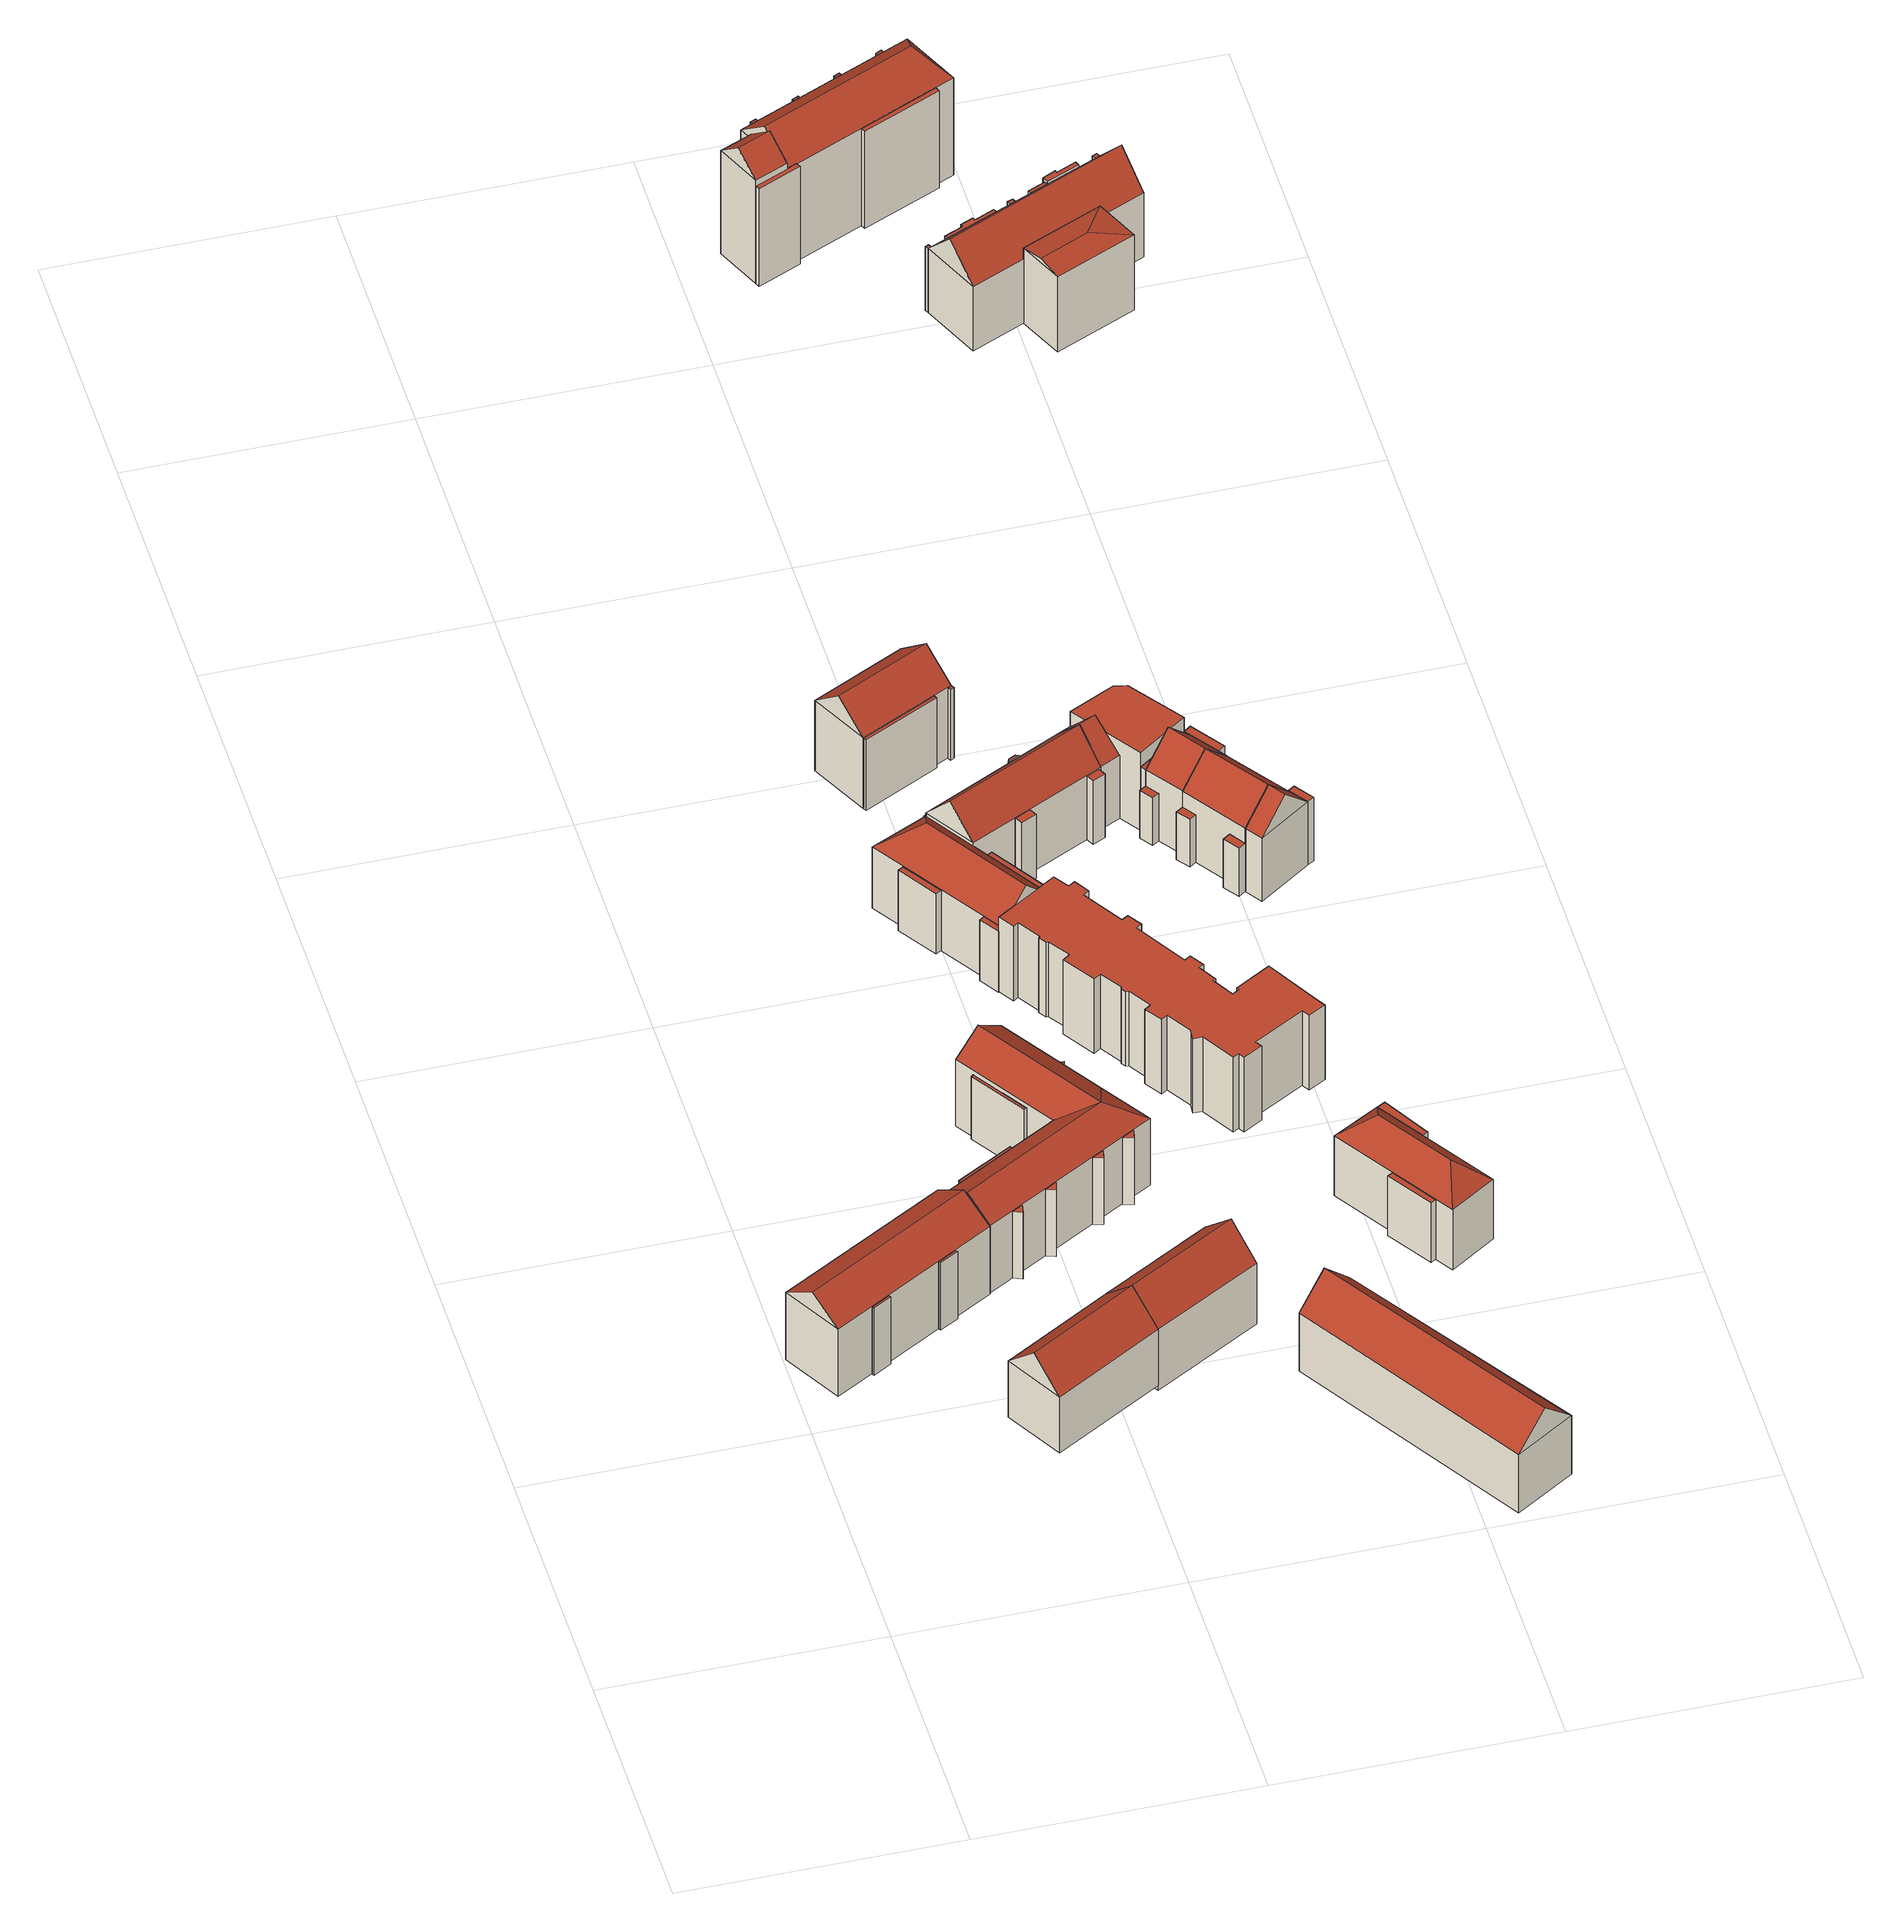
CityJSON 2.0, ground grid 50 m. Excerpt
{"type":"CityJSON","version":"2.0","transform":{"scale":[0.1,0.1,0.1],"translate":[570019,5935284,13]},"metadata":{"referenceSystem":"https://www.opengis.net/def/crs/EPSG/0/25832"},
"CityObjects":{
"building1":{"type":"Building","attributes":{"name":"ChateauneufstraÃe","Gemeindeschluessel":"02100123","function":"31001_1010"},"children":["building1-1","building1-2","building1-3"]},
"building1-1":{"type":"BuildingPart","attributes":{"roofType":"3100","measuredHeight":19.03,"storeysAboveGround":4},"parents":["building1"],"geometry":[{"type":"Solid","lod":"2","boundaries":[[[[0,1,2,3]],[[4,5,1,0]],[[6,7,5,4]],[[3,2,7,6]],[[0,8,4]],[[6,9,3]],[[3,9,8,0]],[[4,8,9,6]],[[1,5,7,2]]]],"semantics":{"surfaces":[{"type":"WallSurface"},{"type":"RoofSurface","Flaechenneigung":"55.7669068027693","Flaechenrichtung":"330.269927763419","Flaechengroesse":"255.705356465072"},{"type":"RoofSurface","Flaechenneigung":"55.7666892021712","Flaechenrichtung":"150.202069150245","Flaechengroesse":"256.132002594925"},{"type":"GroundSurface"}],"values":[[0,0,0,0,0,0,1,2,3]]}}]},
"building1-2":{"type":"BuildingPart","attributes":{"roofType":"1000","measuredHeight":14.88,"storeysAboveGround":4},"parents":["building1"],"geometry":[{"type":"Solid","lod":"2","boundaries":[[[[10,11,12,13]],[[14,15,11,10]],[[16,17,15,14]],[[13,12,17,16]],[[14,10,13,16]],[[11,15,17,12]]]],"semantics":{"surfaces":[{"type":"WallSurface"},{"type":"RoofSurface","Flaechenneigung":"90","Flaechenrichtung":"0","Flaechengroesse":"1.8994670250365"},{"type":"GroundSurface"}],"values":[[0,0,0,0,1,2]]}}]},
"building1-3":{"type":"BuildingPart","attributes":{"roofType":"1000","measuredHeight":14.88,"storeysAboveGround":4},"parents":["building1"],"geometry":[{"type":"Solid","lod":"2","boundaries":[[[[18,19,20,21]],[[22,23,19,18]],[[24,25,23,22]],[[21,20,25,24]],[[22,18,21,24]],[[19,23,25,20]]]],"semantics":{"surfaces":[{"type":"WallSurface"},{"type":"RoofSurface","Flaechenneigung":"90","Flaechenrichtung":"0","Flaechengroesse":"1.91021922875802"},{"type":"GroundSurface"}],"values":[[0,0,0,0,1,2]]}}]},
"building2":{"type":"Building","attributes":{"name":"ChateauneufstraÃe","Gemeindeschluessel":"02100123","function":"31001_1010","yearOfConstruction":1968,"roofType":"3100","measuredHeight":18.25,"storeysAboveGround":4},"address":[{"country":"Germany","locality":"Hamburg","thoroughfareNumber":"8","thoroughfareName":"Chateauneufstraße","postcode":"20535"}],"geometry":[{"type":"Solid","lod":"2","boundaries":[[[[26,27,28,29]],[[30,31,27,26]],[[32,33,31,30]],[[29,28,33,32]],[[26,34,30]],[[32,35,29]],[[29,35,34,26]],[[30,34,35,32]],[[27,31,33,28]]]],"semantics":{"surfaces":[{"type":"WallSurface"},{"type":"RoofSurface","Flaechenneigung":"46.1297712288758","Flaechenrichtung":"329.612599560968","Flaechengroesse":"189.243702319922"},{"type":"RoofSurface","Flaechenneigung":"46.1296791826683","Flaechenrichtung":"149.607886619994","Flaechengroesse":"189.938501405518"},{"type":"GroundSurface"}],"values":[[0,0,0,0,0,0,1,2,3]]}}]},
"building3":{"type":"Building","attributes":{"name":"Am HÃŒnenstein","Gemeindeschluessel":"02100123","function":"31001_1010"},"children":["building3-1","building3-2","building3-3","building3-4","building3-5","building3-6","building3-7","building3-8","building3-9","building3-10","building3-11"]},
"building3-1":{"type":"BuildingPart","attributes":{"roofType":"1000","measuredHeight":13.81,"storeysAboveGround":4},"parents":["building3"],"geometry":[{"type":"Solid","lod":"2","boundaries":[[[[36,37,38,39]],[[40,41,37,36]],[[39,38,41,40]],[[36,39,40]],[[37,41,38]]]],"semantics":{"surfaces":[{"type":"WallSurface"},{"type":"RoofSurface","Flaechenneigung":"90","Flaechenrichtung":"0","Flaechengroesse":"1.81805372568283"},{"type":"GroundSurface"}],"values":[[0,0,0,1,2]]}}]},
"building3-2":{"type":"BuildingPart","attributes":{"roofType":"5000","measuredHeight":18.78,"storeysAboveGround":4},"parents":["building3"],"geometry":[{"type":"Solid","lod":"2","boundaries":[[[[42,43,44,45]],[[46,47,43,42]],[[48,49,47,46]],[[45,44,49,48]],[[42,50,46]],[[48,51,45]],[[45,51,50,42]],[[46,50,51,48]],[[43,47,49,44]]]],"semantics":{"surfaces":[{"type":"WallSurface"},{"type":"RoofSurface","Flaechenneigung":"54.2066181111321","Flaechenrichtung":"57.3362184871885","Flaechengroesse":"36.1115447150839"},{"type":"RoofSurface","Flaechenneigung":"53.5266193445547","Flaechenrichtung":"330.345934145458","Flaechengroesse":"221.913827416914"},{"type":"RoofSurface","Flaechenneigung":"53.5278383948927","Flaechenrichtung":"150.231805966513","Flaechengroesse":"223.816098602321"},{"type":"GroundSurface"}],"values":[[0,0,0,0,1,0,2,3,4]]}}]},
"building3-3":{"type":"BuildingPart","attributes":{"roofType":"5000","measuredHeight":18.78,"storeysAboveGround":4},"parents":["building3"],"geometry":[{"type":"Solid","lod":"2","boundaries":[[[[42,43,52,53]],[[54,55,43,42]],[[56,57,55,54]],[[53,52,57,56]],[[42,50,54]],[[56,58,53]],[[53,58,50,42]],[[54,50,58,56]],[[43,55,57,52]]]],"semantics":{"surfaces":[{"type":"WallSurface"},{"type":"RoofSurface","Flaechenneigung":"-53.392358530132","Flaechenrichtung":"150.394912940145","Flaechengroesse":"36.5224749439783"},{"type":"RoofSurface","Flaechenneigung":"54.1300544760382","Flaechenrichtung":"57.368819152199","Flaechengroesse":"166.529772610511"},{"type":"RoofSurface","Flaechenneigung":"54.1306712759942","Flaechenrichtung":"237.422218199029","Flaechengroesse":"164.553152072388"},{"type":"GroundSurface"}],"values":[[0,0,0,0,1,0,2,3,4]]}}]},
"building3-4":{"type":"BuildingPart","attributes":{"roofType":"1000","measuredHeight":13.9,"storeysAboveGround":4},"parents":["building3"],"geometry":[{"type":"Solid","lod":"2","boundaries":[[[[59,60,61,62]],[[63,64,60,59]],[[65,66,64,63]],[[62,61,66,65]],[[63,59,62,65]],[[60,64,66,61]]]],"semantics":{"surfaces":[{"type":"WallSurface"},{"type":"RoofSurface","Flaechenneigung":"90","Flaechenrichtung":"0","Flaechengroesse":"5.7824020017751"},{"type":"GroundSurface"}],"values":[[0,0,0,0,1,2]]}}]},
"building3-5":{"type":"BuildingPart","attributes":{"roofType":"1000","measuredHeight":14.82,"storeysAboveGround":4},"parents":["building3"],"geometry":[{"type":"Solid","lod":"2","boundaries":[[[[67,68,69,70]],[[71,72,68,67]],[[73,74,72,71]],[[70,69,74,73]],[[71,67,70,73]],[[68,72,74,69]]]],"semantics":{"surfaces":[{"type":"WallSurface"},{"type":"RoofSurface","Flaechenneigung":"90","Flaechenrichtung":"0","Flaechengroesse":"5.82331155054209"},{"type":"GroundSurface"}],"values":[[0,0,0,0,1,2]]}}]},
"building3-6":{"type":"BuildingPart","attributes":{"roofType":"1000","measuredHeight":14.82,"storeysAboveGround":4},"parents":["building3"],"geometry":[{"type":"Solid","lod":"2","boundaries":[[[[75,76,77,78]],[[79,80,76,75]],[[78,77,80,79]],[[75,78,79]],[[76,80,77]]]],"semantics":{"surfaces":[{"type":"WallSurface"},{"type":"RoofSurface","Flaechenneigung":"90","Flaechenrichtung":"0","Flaechengroesse":"1.90255980231053"},{"type":"GroundSurface"}],"values":[[0,0,0,1,2]]}}]},
"building3-7":{"type":"BuildingPart","attributes":{"roofType":"1000","measuredHeight":14.82,"storeysAboveGround":4},"parents":["building3"],"geometry":[{"type":"Solid","lod":"2","boundaries":[[[[81,82,83,84]],[[85,86,82,81]],[[84,83,86,85]],[[81,84,85]],[[82,86,83]]]],"semantics":{"surfaces":[{"type":"WallSurface"},{"type":"RoofSurface","Flaechenneigung":"90","Flaechenrichtung":"0","Flaechengroesse":"1.80609973065554"},{"type":"GroundSurface"}],"values":[[0,0,0,1,2]]}}]},
"building3-8":{"type":"BuildingPart","attributes":{"roofType":"1000","measuredHeight":14.82,"storeysAboveGround":4},"parents":["building3"],"geometry":[{"type":"Solid","lod":"2","boundaries":[[[[87,88,89,90]],[[91,92,88,87]],[[90,89,92,91]],[[87,90,91]],[[88,92,89]]]],"semantics":{"surfaces":[{"type":"WallSurface"},{"type":"RoofSurface","Flaechenneigung":"90","Flaechenrichtung":"0","Flaechengroesse":"1.84360681144955"},{"type":"GroundSurface"}],"values":[[0,0,0,1,2]]}}]},
"building3-9":{"type":"BuildingPart","attributes":{"roofType":"1000","measuredHeight":10.35,"storeysAboveGround":4},"parents":["building3"],"geometry":[{"type":"Solid","lod":"2","boundaries":[[[[93,94,95,96]],[[97,98,94,93]],[[96,95,98,97]],[[93,96,97]],[[94,98,95]]]],"semantics":{"surfaces":[{"type":"WallSurface"},{"type":"RoofSurface","Flaechenneigung":"90","Flaechenrichtung":"0","Flaechengroesse":"1.68649618769547"},{"type":"GroundSurface"}],"values":[[0,0,0,1,2]]}}]},
"building3-10":{"type":"BuildingPart","attributes":{"roofType":"1000","measuredHeight":14.82,"storeysAboveGround":4},"parents":["building3"],"geometry":[{"type":"Solid","lod":"2","boundaries":[[[[99,100,101,102]],[[103,104,100,99]],[[102,101,104,103]],[[99,102,103]],[[100,104,101]]]],"semantics":{"surfaces":[{"type":"WallSurface"},{"type":"RoofSurface","Flaechenneigung":"90","Flaechenrichtung":"0","Flaechengroesse":"1.67057018930369"},{"type":"GroundSurface"}],"values":[[0,0,0,1,2]]}}]},
"building3-11":{"type":"BuildingPart","attributes":{"roofType":"1000","measuredHeight":11.11,"storeysAboveGround":4},"parents":["building3"],"geometry":[{"type":"Solid","lod":"2","boundaries":[[[[105,106,107,108]],[[109,110,106,105]],[[108,107,110,109]],[[105,108,109]],[[106,110,107]]]],"semantics":{"surfaces":[{"type":"WallSurface"},{"type":"RoofSurface","Flaechenneigung":"90","Flaechenrichtung":"0","Flaechengroesse":"1.71263901529168"},{"type":"GroundSurface"}],"values":[[0,0,0,1,2]]}}]},
"building4":{"type":"Building","attributes":{"name":"ChateauneufstraÃe","Gemeindeschluessel":"02100123","function":"31001_1010","yearOfConstruction":1968,"roofType":"3100","measuredHeight":19.31,"storeysAboveGround":4},"address":[{"country":"Germany","locality":"Hamburg","thoroughfareNumber":"10","thoroughfareName":"Chateauneufstraße","postcode":"20535"}],"geometry":[{"type":"Solid","lod":"2","boundaries":[[[[111,112,113,26]],[[114,115,112,111]],[[30,116,115,114]],[[26,113,116,30]],[[111,117,114]],[[30,34,26]],[[26,34,117,111]],[[114,117,34,30]],[[112,115,116,113]]]],"semantics":{"surfaces":[{"type":"WallSurface"},{"type":"RoofSurface","Flaechenneigung":"45.8293137500579","Flaechenrichtung":"330.323292730746","Flaechengroesse":"190.472919732009"},{"type":"RoofSurface","Flaechenneigung":"45.8294041752101","Flaechenrichtung":"150.320838595039","Flaechengroesse":"189.837204007675"},{"type":"GroundSurface"}],"values":[[0,0,0,0,0,0,1,2,3]]}}]},
"building5":{"type":"Building","attributes":{"name":"Am HÃŒnenstein","Gemeindeschluessel":"02100123","function":"31001_1010","yearOfConstruction":1968,"roofType":"3100","measuredHeight":18.87,"storeysAboveGround":4},"address":[{"country":"Germany","locality":"Hamburg","thoroughfareNumber":"7","thoroughfareName":"Am Hünenstein","postcode":"20535"}],"geometry":[{"type":"Solid","lod":"2","boundaries":[[[[118,119,120,121]],[[122,123,119,118]],[[124,125,123,122]],[[121,120,125,124]],[[118,126,122]],[[124,127,121]],[[121,127,126,118]],[[122,126,127,124]],[[119,123,125,120]]]],"semantics":{"surfaces":[{"type":"WallSurface"},{"type":"RoofSurface","Flaechenneigung":"45.7594262092941","Flaechenrichtung":"57.6098195724206","Flaechengroesse":"416.172456617682"},{"type":"RoofSurface","Flaechenneigung":"45.7593142062726","Flaechenrichtung":"238.124389062034","Flaechengroesse":"417.112775598162"},{"type":"GroundSurface"}],"values":[[0,0,0,0,0,0,1,2,3]]}}]},
"building6":{"type":"Building","attributes":{"name":"GriesstraÃe","Gemeindeschluessel":"02100123","function":"31001_1010"},"children":["building6-1","building6-2","building6-3","building6-4","building6-5","building6-6","building6-7","building6-8","building6-9","building6-10"]},
"building6-1":{"type":"BuildingPart","attributes":{"roofType":"1000","measuredHeight":14.12,"storeysAboveGround":4},"parents":["building6"],"geometry":[{"type":"Solid","lod":"2","boundaries":[[[[128,129,130,131]],[[132,133,129,128]],[[134,135,133,132]],[[131,130,135,134]],[[132,128,131,134]],[[129,133,135,130]]]],"semantics":{"surfaces":[{"type":"WallSurface"},{"type":"RoofSurface","Flaechenneigung":"90","Flaechenrichtung":"0","Flaechengroesse":"4.77939344110144"},{"type":"GroundSurface"}],"values":[[0,0,0,0,1,2]]}}]},
"building6-2":{"type":"BuildingPart","attributes":{"roofType":"3100","measuredHeight":19.97,"storeysAboveGround":4},"parents":["building6"],"geometry":[{"type":"Solid","lod":"2","boundaries":[[[[136,137,138,139]],[[140,141,137,136]],[[142,143,141,140]],[[139,138,143,142]],[[136,144,140]],[[142,145,139]],[[139,145,144,136]],[[140,144,145,142]],[[137,141,143,138]]]],"semantics":{"surfaces":[{"type":"WallSurface"},{"type":"RoofSurface","Flaechenneigung":"42.4171893200131","Flaechenrichtung":"333.740763842962","Flaechengroesse":"220.671565060107"},{"type":"RoofSurface","Flaechenneigung":"42.4149722044491","Flaechenrichtung":"153.833475333536","Flaechengroesse":"215.933098123299"},{"type":"GroundSurface"}],"values":[[0,0,0,0,0,0,1,2,3]]}}]},
"building6-3":{"type":"BuildingPart","attributes":{"roofType":"5000","measuredHeight":19.14,"storeysAboveGround":4},"parents":["building6"],"geometry":[{"type":"Solid","lod":"2","boundaries":[[[[146,147,148,149]],[[150,138,147,146]],[[151,152,138,150]],[[149,148,152,151]],[[146,153,150]],[[151,154,149]],[[149,154,153,146]],[[150,153,154,151]],[[147,138,152,148]]]],"semantics":{"surfaces":[{"type":"WallSurface"},{"type":"RoofSurface","Flaechenneigung":"46.6242862003884","Flaechenrichtung":"334.197071643024","Flaechengroesse":"47.0542940853426"},{"type":"RoofSurface","Flaechenneigung":"44.6489214566854","Flaechenrichtung":"237.419647562774","Flaechengroesse":"201.573715090224"},{"type":"RoofSurface","Flaechenneigung":"44.6547919154826","Flaechenrichtung":"57.6466726672961","Flaechengroesse":"196.375627758791"},{"type":"GroundSurface"}],"values":[[0,0,0,0,1,0,2,3,4]]}}]},
"building6-4":{"type":"BuildingPart","attributes":{"roofType":"1000","measuredHeight":13.46,"storeysAboveGround":4},"parents":["building6"],"geometry":[{"type":"Solid","lod":"2","boundaries":[[[[155,156,157,158]],[[159,160,156,155]],[[151,152,160,159]],[[158,157,152,151]],[[159,155,158,151]],[[156,160,152,157]]]],"semantics":{"surfaces":[{"type":"WallSurface"},{"type":"RoofSurface","Flaechenneigung":"90","Flaechenrichtung":"0","Flaechengroesse":"12.8985708895967"},{"type":"GroundSurface"}],"values":[[0,0,0,0,1,2]]}}]},
"building6-5":{"type":"BuildingPart","attributes":{"roofType":"1000","measuredHeight":13.46,"storeysAboveGround":4},"parents":["building6"],"geometry":[{"type":"Solid","lod":"2","boundaries":[[[[161,162,148,149]],[[163,164,162,161]],[[165,166,164,163]],[[149,148,166,165]],[[163,161,149,165]],[[162,164,166,148]]]],"semantics":{"surfaces":[{"type":"WallSurface"},{"type":"RoofSurface","Flaechenneigung":"90","Flaechenrichtung":"0","Flaechengroesse":"4.38532269910233"},{"type":"GroundSurface"}],"values":[[0,0,0,0,1,2]]}}]},
"building6-6":{"type":"BuildingPart","attributes":{"roofType":"1000","measuredHeight":13.38,"storeysAboveGround":4},"parents":["building6"],"geometry":[{"type":"Solid","lod":"2","boundaries":[[[[167,168,169,170]],[[171,172,168,167]],[[173,174,172,171]],[[170,169,174,173]],[[171,167,170,173]],[[168,172,174,169]]]],"semantics":{"surfaces":[{"type":"WallSurface"},{"type":"RoofSurface","Flaechenneigung":"90","Flaechenrichtung":"0","Flaechengroesse":"9.25476950397383"},{"type":"GroundSurface"}],"values":[[0,0,0,0,1,2]]}}]},
"building6-7":{"type":"BuildingPart","attributes":{"roofType":"1000","measuredHeight":10.31,"storeysAboveGround":4},"parents":["building6"],"geometry":[{"type":"Solid","lod":"2","boundaries":[[[[175,176,177,178]],[[179,180,176,175]],[[181,182,180,179]],[[178,177,182,181]],[[179,175,178,181]],[[176,180,182,177]]]],"semantics":{"surfaces":[{"type":"WallSurface"},{"type":"RoofSurface","Flaechenneigung":"90","Flaechenrichtung":"0","Flaechengroesse":"5.40933935112147"},{"type":"GroundSurface"}],"values":[[0,0,0,0,1,2]]}}]},
"building6-8":{"type":"BuildingPart","attributes":{"roofType":"1000","measuredHeight":14.08,"storeysAboveGround":4},"parents":["building6"],"geometry":[{"type":"Solid","lod":"2","boundaries":[[[[183,184,185,186]],[[187,188,184,183]],[[189,190,188,187]],[[186,185,190,189]],[[187,183,186,189]],[[184,188,190,185]]]],"semantics":{"surfaces":[{"type":"WallSurface"},{"type":"RoofSurface","Flaechenneigung":"90","Flaechenrichtung":"0","Flaechengroesse":"3.85690102335128"},{"type":"GroundSurface"}],"values":[[0,0,0,0,1,2]]}}]},
"building6-9":{"type":"BuildingPart","attributes":{"roofType":"1000","measuredHeight":14.43,"storeysAboveGround":4},"parents":["building6"],"geometry":[{"type":"Solid","lod":"2","boundaries":[[[[191,192,193,194]],[[195,196,192,191]],[[197,198,196,195]],[[194,193,198,197]],[[195,191,194,197]],[[192,196,198,193]]]],"semantics":{"surfaces":[{"type":"WallSurface"},{"type":"RoofSurface","Flaechenneigung":"90","Flaechenrichtung":"0","Flaechengroesse":"1.06421353674771"},{"type":"GroundSurface"}],"values":[[0,0,0,0,1,2]]}}]},
"building6-10":{"type":"BuildingPart","attributes":{"roofType":"1000","measuredHeight":13.24,"storeysAboveGround":4},"parents":["building6"],"geometry":[{"type":"Solid","lod":"2","boundaries":[[[[199,200,201,202]],[[203,204,200,199]],[[205,206,204,203]],[[202,201,206,205]],[[203,199,202,205]],[[200,204,206,201]]]],"semantics":{"surfaces":[{"type":"WallSurface"},{"type":"RoofSurface","Flaechenneigung":"90","Flaechenrichtung":"0","Flaechengroesse":"0.601009346204542"},{"type":"GroundSurface"}],"values":[[0,0,0,0,1,2]]}}]},
"building7":{"type":"Building","attributes":{"name":"GriesstraÃe","Gemeindeschluessel":"02100123","function":"31001_1010"},"children":["building7-1","building7-2","building7-3"]},
"building7-1":{"type":"BuildingPart","attributes":{"roofType":"3100","measuredHeight":20.83,"storeysAboveGround":4},"parents":["building7"],"geometry":[{"type":"Solid","lod":"2","boundaries":[[[[207,208,209,210]],[[211,212,208,207]],[[213,214,212,211]],[[210,209,214,213]],[[207,215,211]],[[213,216,210]],[[210,216,215,207]],[[211,215,216,213]],[[208,212,214,209]]]],"semantics":{"surfaces":[{"type":"WallSurface"},{"type":"RoofSurface","Flaechenneigung":"48.9415316844518","Flaechenrichtung":"333.712792282946","Flaechengroesse":"148.829310662139"},{"type":"RoofSurface","Flaechenneigung":"48.9424989994348","Flaechenrichtung":"153.581554658345","Flaechengroesse":"149.995034272868"},{"type":"GroundSurface"}],"values":[[0,0,0,0,0,0,1,2,3]]}}]},
"building7-2":{"type":"BuildingPart","attributes":{"roofType":"1000","measuredHeight":15.62,"storeysAboveGround":4},"parents":["building7"],"geometry":[{"type":"Solid","lod":"2","boundaries":[[[[217,218,219,220]],[[221,222,218,217]],[[213,214,222,221]],[[220,219,214,213]],[[221,217,220,213]],[[218,222,214,219]]]],"semantics":{"surfaces":[{"type":"WallSurface"},{"type":"RoofSurface","Flaechenneigung":"90","Flaechenrichtung":"0","Flaechengroesse":"9.7588387728458"},{"type":"GroundSurface"}],"values":[[0,0,0,0,1,2]]}}]},
"building7-3":{"type":"BuildingPart","attributes":{"roofType":"1000","measuredHeight":15.62,"storeysAboveGround":4},"parents":["building7"],"geometry":[{"type":"Solid","lod":"2","boundaries":[[[[223,224,212,211]],[[225,226,224,223]],[[227,228,226,225]],[[211,212,228,227]],[[225,223,211,227]],[[224,226,228,212]]]],"semantics":{"surfaces":[{"type":"WallSurface"},{"type":"RoofSurface","Flaechenneigung":"90","Flaechenrichtung":"0","Flaechengroesse":"0.600206963153588"},{"type":"GroundSurface"}],"values":[[0,0,0,0,1,2]]}}]},
"building8":{"type":"Building","attributes":{"name":"Am HÃŒnenstein","Gemeindeschluessel":"02100123","function":"31001_1010","yearOfConstruction":1978,"roofType":"1000","measuredHeight":16.47,"storeysAboveGround":4},"address":[{"country":"Germany","locality":"Hamburg","thoroughfareNumber":"14","thoroughfareName":"Am Hünenstein","postcode":"20535"}],"geometry":[{"type":"Solid","lod":"2","boundaries":[[[[229,230,231,232]],[[233,234,230,229]],[[235,236,234,233]],[[237,238,236,235]],[[239,240,238,237]],[[241,242,240,239]],[[243,244,242,241]],[[245,246,244,243]],[[247,248,246,245]],[[249,250,248,247]],[[251,252,250,249]],[[253,254,252,251]],[[255,256,254,253]],[[257,258,256,255]],[[259,260,258,257]],[[261,262,260,259]],[[263,264,262,261]],[[265,266,264,263]],[[267,268,266,265]],[[269,270,268,267]],[[271,272,270,269]],[[273,274,272,271]],[[275,276,274,273]],[[277,278,276,275]],[[279,280,278,277]],[[281,282,280,279]],[[283,284,282,281]],[[285,286,284,283]],[[287,288,286,285]],[[289,290,288,287]],[[291,292,290,289]],[[293,294,292,291]],[[295,296,294,293]],[[297,298,296,295]],[[299,300,298,297]],[[301,302,300,299]],[[303,304,302,301]],[[305,306,304,303]],[[307,308,306,305]],[[309,310,308,307]],[[311,312,310,309]],[[313,314,312,311]],[[315,316,314,313]],[[317,318,316,315]],[[319,320,318,317]],[[321,322,320,319]],[[323,324,322,321]],[[325,326,324,323]],[[327,328,326,325]],[[232,231,328,327]],[[325,323,321,319,317,315,313,311,309,307,305,303,301,299,297,295,293,291,289,287,285,283,281,279,277,275,273,271,269,267,265,263,261,259,257,255,253,251,249,247,245,243,241,239,237,235,233,229,232,327]],[[230,234,236,238,240,242,244,246,248,250,252,254,256,258,260,262,264,266,268,270,272,274,276,278,280,282,284,286,288,290,292,294,296,298,300,302,304,306,308,310,312,314,316,318,320,322,324,326,328,231]]]],"semantics":{"surfaces":[{"type":"WallSurface"},{"type":"RoofSurface","Flaechenneigung":"90","Flaechenrichtung":"0","Flaechengroesse":"735.278490008667"},{"type":"GroundSurface"}],"values":[[0,0,0,0,0,0,0,0,0,0,0,0,0,0,0,0,0,0,0,0,0,0,0,0,0,0,0,0,0,0,0,0,0,0,0,0,0,0,0,0,0,0,0,0,0,0,0,0,0,0,1,2]]}}]},
"building9":{"type":"Building","attributes":{"name":"Am HÃŒnenstein","Gemeindeschluessel":"02100123","function":"31001_1010"},"children":["building9-1","building9-2","building9-3"]},
"building9-1":{"type":"BuildingPart","attributes":{"roofType":"3200","measuredHeight":17.87,"storeysAboveGround":4},"parents":["building9"],"geometry":[{"type":"Solid","lod":"2","boundaries":[[[[329,330,331,332]],[[333,334,330,329]],[[335,336,334,333]],[[332,331,336,335]],[[329,337,333]],[[335,338,332]],[[332,338,337,329]],[[333,337,338,335]],[[330,334,336,331]]]],"semantics":{"surfaces":[{"type":"WallSurface"},{"type":"RoofSurface","Flaechenneigung":"47.0878854262381","Flaechenrichtung":"330.38924707491","Flaechengroesse":"33.6026174217084"},{"type":"RoofSurface","Flaechenneigung":"47.1267802639212","Flaechenrichtung":"147.349433732742","Flaechengroesse":"33.7976578670275"},{"type":"RoofSurface","Flaechenneigung":"46.8528379498892","Flaechenrichtung":"237.461743465233","Flaechengroesse":"142.099024031409"},{"type":"RoofSurface","Flaechenneigung":"46.8518572770191","Flaechenrichtung":"57.3745645638796","Flaechengroesse":"140.321775180872"},{"type":"GroundSurface"}],"values":[[0,0,0,0,1,2,3,4,5]]}}]},
"building9-2":{"type":"BuildingPart","attributes":{"roofType":"1000","measuredHeight":13.23,"storeysAboveGround":4},"parents":["building9"],"geometry":[{"type":"Solid","lod":"2","boundaries":[[[[339,340,334,333]],[[341,342,340,339]],[[343,344,342,341]],[[333,334,344,343]],[[341,339,333,343]],[[340,342,344,334]]]],"semantics":{"surfaces":[{"type":"WallSurface"},{"type":"RoofSurface","Flaechenneigung":"90","Flaechenrichtung":"0","Flaechengroesse":"13.7391641521783"},{"type":"GroundSurface"}],"values":[[0,0,0,0,1,2]]}}]},
"building9-3":{"type":"BuildingPart","attributes":{"roofType":"1000","measuredHeight":13.23,"storeysAboveGround":4},"parents":["building9"],"geometry":[{"type":"Solid","lod":"2","boundaries":[[[[345,346,347,348]],[[349,350,346,345]],[[351,352,350,349]],[[348,347,352,351]],[[349,345,348,351]],[[346,350,352,347]]]],"semantics":{"surfaces":[{"type":"WallSurface"},{"type":"RoofSurface","Flaechenneigung":"90","Flaechenrichtung":"0","Flaechengroesse":"10.5191358178911"},{"type":"GroundSurface"}],"values":[[0,0,0,0,1,2]]}}]},
"building10":{"type":"Building","attributes":{"name":"Caspar-Voght-StraÃe","Gemeindeschluessel":"02100123","function":"31001_1010"},"children":["building10-1","building10-2","building10-3","building10-4","building10-5","building10-6","building10-7","building10-8","building10-9","building10-10","building10-11"]},
"building10-1":{"type":"BuildingPart","attributes":{"roofType":"1000","measuredHeight":10.68,"storeysAboveGround":4},"parents":["building10"],"geometry":[{"type":"Solid","lod":"2","boundaries":[[[[353,354,355,356]],[[357,358,354,353]],[[359,360,358,357]],[[356,355,360,359]],[[357,353,356,359]],[[354,358,360,355]]]],"semantics":{"surfaces":[{"type":"WallSurface"},{"type":"RoofSurface","Flaechenneigung":"90","Flaechenrichtung":"0","Flaechengroesse":"5.08843663505204"},{"type":"GroundSurface"}],"values":[[0,0,0,0,1,2]]}}]},
"building10-2":{"type":"BuildingPart","attributes":{"roofType":"3100","measuredHeight":19.74,"storeysAboveGround":4},"parents":["building10"],"geometry":[{"type":"Solid","lod":"2","boundaries":[[[[361,362,363,364]],[[365,354,362,361]],[[366,367,354,365]],[[364,363,367,366]],[[361,368,365]],[[366,369,364]],[[364,369,368,361]],[[365,368,369,366]],[[362,354,367,363]]]],"semantics":{"surfaces":[{"type":"WallSurface"},{"type":"RoofSurface","Flaechenneigung":"44.5882381565098","Flaechenrichtung":"54.848242672176","Flaechengroesse":"107.642693828541"},{"type":"RoofSurface","Flaechenneigung":"44.5903788356185","Flaechenrichtung":"235.347460383153","Flaechengroesse":"107.629356395709"},{"type":"GroundSurface"}],"values":[[0,0,0,0,0,0,1,2,3]]}}]},
"building10-3":{"type":"BuildingPart","attributes":{"roofType":"3100","measuredHeight":19.73,"storeysAboveGround":4},"parents":["building10"],"geometry":[{"type":"Solid","lod":"2","boundaries":[[[[370,371,362,361]],[[372,373,371,370]],[[365,354,373,372]],[[361,362,354,365]],[[370,374,372]],[[365,368,361]],[[361,368,374,370]],[[372,374,368,365]],[[371,373,354,362]]]],"semantics":{"surfaces":[{"type":"WallSurface"},{"type":"RoofSurface","Flaechenneigung":"44.6987273965838","Flaechenrichtung":"54.849882359953","Flaechengroesse":"29.0822750494007"},{"type":"RoofSurface","Flaechenneigung":"44.7022976393463","Flaechenrichtung":"235.352064682303","Flaechengroesse":"29.0908670443748"},{"type":"GroundSurface"}],"values":[[0,0,0,0,0,0,1,2,3]]}}]},
"building10-4":{"type":"BuildingPart","attributes":{"roofType":"1000","measuredHeight":10.63,"storeysAboveGround":4},"parents":["building10"],"geometry":[{"type":"Solid","lod":"2","boundaries":[[[[375,376,377,378]],[[379,380,376,375]],[[381,367,380,379]],[[378,377,367,381]],[[379,375,378,381]],[[376,380,367,377]]]],"semantics":{"surfaces":[{"type":"WallSurface"},{"type":"RoofSurface","Flaechenneigung":"90","Flaechenrichtung":"0","Flaechengroesse":"4.31991351854841"},{"type":"GroundSurface"}],"values":[[0,0,0,0,1,2]]}}]},
"building10-5":{"type":"BuildingPart","attributes":{"roofType":"3100","measuredHeight":19.73,"storeysAboveGround":4},"parents":["building10"],"geometry":[{"type":"Solid","lod":"2","boundaries":[[[[382,383,367,384]],[[385,386,383,382]],[[387,363,386,385]],[[384,367,363,387]],[[382,388,385]],[[387,369,384]],[[384,369,388,382]],[[385,388,369,387]],[[383,386,363,367]]]],"semantics":{"surfaces":[{"type":"WallSurface"},{"type":"RoofSurface","Flaechenneigung":"44.6945384715545","Flaechenrichtung":"235.348866275999","Flaechengroesse":"61.44921066521"},{"type":"RoofSurface","Flaechenneigung":"44.6925606157062","Flaechenrichtung":"54.8487273550288","Flaechengroesse":"61.4528731832813"},{"type":"GroundSurface"}],"values":[[0,0,0,0,0,0,1,2,3]]}}]},
"building10-6":{"type":"BuildingPart","attributes":{"roofType":"1000","measuredHeight":10.65,"storeysAboveGround":4},"parents":["building10"],"geometry":[{"type":"Solid","lod":"2","boundaries":[[[[389,390,391,392]],[[393,394,390,389]],[[395,383,394,393]],[[392,391,383,395]],[[393,389,392,395]],[[390,394,383,391]]]],"semantics":{"surfaces":[{"type":"WallSurface"},{"type":"RoofSurface","Flaechenneigung":"90","Flaechenrichtung":"0","Flaechengroesse":"4.16182077155851"},{"type":"GroundSurface"}],"values":[[0,0,0,0,1,2]]}}]},
"building10-7":{"type":"BuildingPart","attributes":{"roofType":"1000","measuredHeight":14.14,"storeysAboveGround":4},"parents":["building10"],"geometry":[{"type":"Solid","lod":"2","boundaries":[[[[396,397,383,382]],[[398,399,397,396]],[[385,386,399,398]],[[382,383,386,385]],[[398,396,382,385]],[[397,399,386,383]]]],"semantics":{"surfaces":[{"type":"WallSurface"},{"type":"RoofSurface","Flaechenneigung":"90","Flaechenrichtung":"0","Flaechengroesse":"13.115219032341"},{"type":"GroundSurface"}],"values":[[0,0,0,0,1,2]]}}]},
"building10-8":{"type":"BuildingPart","attributes":{"roofType":"1000","measuredHeight":14.13,"storeysAboveGround":4},"parents":["building10"],"geometry":[{"type":"Solid","lod":"2","boundaries":[[[[400,401,402,403]],[[398,399,401,400]],[[404,405,399,398]],[[403,402,405,404]],[[398,400,403,404]],[[401,399,405,402]]]],"semantics":{"surfaces":[{"type":"WallSurface"},{"type":"RoofSurface","Flaechenneigung":"90","Flaechenrichtung":"0","Flaechengroesse":"11.676909537569"},{"type":"GroundSurface"}],"values":[[0,0,0,0,1,2]]}}]},
"building10-9":{"type":"BuildingPart","attributes":{"roofType":"1000","measuredHeight":17.21,"storeysAboveGround":4},"parents":["building10"],"geometry":[{"type":"Solid","lod":"2","boundaries":[[[[406,407,397,408]],[[409,410,407,406]],[[411,412,410,409]],[[413,399,412,411]],[[408,397,399,413]],[[411,409,406,408,413]],[[407,410,412,399,397]]]],"semantics":{"surfaces":[{"type":"WallSurface"},{"type":"RoofSurface","Flaechenneigung":"90","Flaechenrichtung":"0","Flaechengroesse":"153.222412586577"},{"type":"GroundSurface"}],"values":[[0,0,0,0,0,1,2]]}}]},
"building10-10":{"type":"BuildingPart","attributes":{"roofType":"3100","measuredHeight":19.69,"storeysAboveGround":4},"parents":["building10"],"geometry":[{"type":"Solid","lod":"2","boundaries":[[[[414,415,416,417]],[[418,419,415,414]],[[420,407,419,418]],[[417,416,407,420]],[[414,421,418]],[[420,422,417]],[[417,422,421,414]],[[418,421,422,420]],[[415,419,407,416]]]],"semantics":{"surfaces":[{"type":"WallSurface"},{"type":"RoofSurface","Flaechenneigung":"42.429526296432","Flaechenrichtung":"154.260561276313","Flaechengroesse":"29.2478928204539"},{"type":"RoofSurface","Flaechenneigung":"42.4383036970523","Flaechenrichtung":"334.019522439131","Flaechengroesse":"22.8681335679188"},{"type":"GroundSurface"}],"values":[[0,0,0,0,0,0,1,2,3]]}}]},
"building10-11":{"type":"BuildingPart","attributes":{"roofType":"1000","measuredHeight":14.14,"storeysAboveGround":4},"parents":["building10"],"geometry":[{"type":"Solid","lod":"2","boundaries":[[[[423,424,425,426]],[[427,428,424,423]],[[429,371,428,427]],[[426,425,371,429]],[[427,423,426,429]],[[424,428,371,425]]]],"semantics":{"surfaces":[{"type":"WallSurface"},{"type":"RoofSurface","Flaechenneigung":"90","Flaechenrichtung":"0","Flaechengroesse":"5.76018070514403"},{"type":"GroundSurface"}],"values":[[0,0,0,0,1,2]]}}]},
"building11":{"type":"Building","attributes":{"name":"Marienthaler StraÃe","Gemeindeschluessel":"02100123","function":"31001_1010"},"children":["building11-1","building11-2","building11-3","building11-4","building11-5","building11-6","building11-7","building11-8"]},
"building11-1":{"type":"BuildingPart","attributes":{"roofType":"5000","measuredHeight":26.63,"storeysAboveGround":6},"parents":["building11"],"geometry":[{"type":"Solid","lod":"2","boundaries":[[[[430,431,432,433]],[[434,435,431,430]],[[436,437,435,434]],[[433,432,437,436]],[[430,438,434]],[[436,439,433]],[[433,439,438,430]],[[434,438,439,436]],[[431,435,437,432]]]],"semantics":{"surfaces":[{"type":"WallSurface"},{"type":"RoofSurface","Flaechenneigung":"37.4629906501881","Flaechenrichtung":"66.1263679618374","Flaechengroesse":"38.8139893606549"},{"type":"RoofSurface","Flaechenneigung":"49.354435041687","Flaechenrichtung":"336.133267893454","Flaechengroesse":"257.969118748781"},{"type":"RoofSurface","Flaechenneigung":"49.3544653745822","Flaechenrichtung":"156.132977523223","Flaechengroesse":"257.978817156297"},{"type":"GroundSurface"}],"values":[[0,0,0,0,1,0,2,3,4]]}}]},
"building11-2":{"type":"BuildingPart","attributes":{"roofType":"3100","measuredHeight":26.72,"storeysAboveGround":6},"parents":["building11"],"geometry":[{"type":"Solid","lod":"2","boundaries":[[[[440,441,437,442]],[[443,444,441,440]],[[445,446,444,443]],[[442,437,446,445]],[[440,447,443]],[[445,448,442]],[[442,448,447,440]],[[443,447,448,445]],[[441,444,446,437]]]],"semantics":{"surfaces":[{"type":"WallSurface"},{"type":"RoofSurface","Flaechenneigung":"48.7250999732217","Flaechenrichtung":"156.131180256143","Flaechengroesse":"39.0373424565043"},{"type":"RoofSurface","Flaechenneigung":"48.7251657190992","Flaechenrichtung":"336.12784265114","Flaechengroesse":"39.0340033540835"},{"type":"GroundSurface"}],"values":[[0,0,0,0,0,0,1,2,3]]}}]},
"building11-3":{"type":"BuildingPart","attributes":{"roofType":"1000","measuredHeight":21.55,"storeysAboveGround":6},"parents":["building11"],"geometry":[{"type":"Solid","lod":"2","boundaries":[[[[449,450,451,452]],[[453,454,450,449]],[[455,441,454,453]],[[452,451,441,455]],[[453,449,452,455]],[[450,454,441,451]]]],"semantics":{"surfaces":[{"type":"WallSurface"},{"type":"RoofSurface","Flaechenneigung":"90","Flaechenrichtung":"0","Flaechengroesse":"8.19877918804055"},{"type":"GroundSurface"}],"values":[[0,0,0,0,1,2]]}}]},
"building11-4":{"type":"BuildingPart","attributes":{"roofType":"1000","measuredHeight":21.49,"storeysAboveGround":6},"parents":["building11"],"geometry":[{"type":"Solid","lod":"2","boundaries":[[[[456,457,458,459]],[[460,461,457,456]],[[462,463,461,460]],[[459,458,463,462]],[[460,456,459,462]],[[457,461,463,458]]]],"semantics":{"surfaces":[{"type":"WallSurface"},{"type":"RoofSurface","Flaechenneigung":"90","Flaechenrichtung":"0","Flaechengroesse":"14.9471169610411"},{"type":"GroundSurface"}],"values":[[0,0,0,0,1,2]]}}]},
"building11-5":{"type":"BuildingPart","attributes":{"roofType":"1000","measuredHeight":21.49,"storeysAboveGround":6},"parents":["building11"],"geometry":[{"type":"Solid","lod":"2","boundaries":[[[[464,465,466,467]],[[468,469,465,464]],[[470,471,469,468]],[[467,466,471,470]],[[468,464,467,470]],[[465,469,471,466]]]],"semantics":{"surfaces":[{"type":"WallSurface"},{"type":"RoofSurface","Flaechenneigung":"90","Flaechenrichtung":"0","Flaechengroesse":"0.59966448325707"},{"type":"GroundSurface"}],"values":[[0,0,0,0,1,2]]}}]},
"building11-6":{"type":"BuildingPart","attributes":{"roofType":"1000","measuredHeight":21.49,"storeysAboveGround":6},"parents":["building11"],"geometry":[{"type":"Solid","lod":"2","boundaries":[[[[472,473,474,475]],[[476,477,473,472]],[[478,479,477,476]],[[475,474,479,478]],[[476,472,475,478]],[[473,477,479,474]]]],"semantics":{"surfaces":[{"type":"WallSurface"},{"type":"RoofSurface","Flaechenneigung":"90","Flaechenrichtung":"0","Flaechengroesse":"0.599749919692893"},{"type":"GroundSurface"}],"values":[[0,0,0,0,1,2]]}}]},
"building11-7":{"type":"BuildingPart","attributes":{"roofType":"1000","measuredHeight":21.49,"storeysAboveGround":6},"parents":["building11"],"geometry":[{"type":"Solid","lod":"2","boundaries":[[[[480,481,482,483]],[[484,485,481,480]],[[486,487,485,484]],[[483,482,487,486]],[[484,480,483,486]],[[481,485,487,482]]]],"semantics":{"surfaces":[{"type":"WallSurface"},{"type":"RoofSurface","Flaechenneigung":"90","Flaechenrichtung":"0","Flaechengroesse":"0.59946470176382"},{"type":"GroundSurface"}],"values":[[0,0,0,0,1,2]]}}]},
"building11-8":{"type":"BuildingPart","attributes":{"roofType":"1000","measuredHeight":21.49,"storeysAboveGround":6},"parents":["building11"],"geometry":[{"type":"Solid","lod":"2","boundaries":[[[[488,489,490,491]],[[492,493,489,488]],[[494,495,493,492]],[[491,490,495,494]],[[492,488,491,494]],[[489,493,495,490]]]],"semantics":{"surfaces":[{"type":"WallSurface"},{"type":"RoofSurface","Flaechenneigung":"90","Flaechenrichtung":"0","Flaechengroesse":"0.599549836669507"},{"type":"GroundSurface"}],"values":[[0,0,0,0,1,2]]}}]},
"building12":{"type":"Building","attributes":{"name":"Marienthaler StraÃe","Gemeindeschluessel":"02100123","function":"31001_1010"},"children":["building12-1","building12-2","building12-3","building12-4","building12-5","building12-6","building12-7","building12-8"]},
"building12-1":{"type":"BuildingPart","attributes":{"roofType":"3100","measuredHeight":20.68,"storeysAboveGround":5},"parents":["building12"],"geometry":[{"type":"Solid","lod":"2","boundaries":[[[[496,497,498,499]],[[500,501,497,496]],[[502,503,501,500]],[[499,498,503,502]],[[496,504,500]],[[502,505,499]],[[499,505,504,496]],[[500,504,505,502]],[[497,501,503,498]]]],"semantics":{"surfaces":[{"type":"WallSurface"},{"type":"RoofSurface","Flaechenneigung":"41.3313792097543","Flaechenrichtung":"156.06014996722","Flaechengroesse":"309.050797653116"},{"type":"RoofSurface","Flaechenneigung":"41.3313027876458","Flaechenrichtung":"336.295727036801","Flaechengroesse":"309.051458578887"},{"type":"GroundSurface"}],"values":[[0,0,0,0,0,0,1,2,3]]}}]},
"building12-2":{"type":"BuildingPart","attributes":{"roofType":"1000","measuredHeight":14.16,"storeysAboveGround":5},"parents":["building12"],"geometry":[{"type":"Solid","lod":"2","boundaries":[[[[506,507,508,509]],[[510,511,507,506]],[[502,503,511,510]],[[509,508,503,502]],[[510,506,509,502]],[[507,511,503,508]]]],"semantics":{"surfaces":[{"type":"WallSurface"},{"type":"RoofSurface","Flaechenneigung":"90","Flaechenrichtung":"0","Flaechengroesse":"0.733992784696176"},{"type":"GroundSurface"}],"values":[[0,0,0,0,1,2]]}}]},
"building12-3":{"type":"BuildingPart","attributes":{"roofType":"1000","measuredHeight":14.16,"storeysAboveGround":5},"parents":["building12"],"geometry":[{"type":"Solid","lod":"2","boundaries":[[[[512,513,501,500]],[[514,515,513,512]],[[516,517,515,514]],[[500,501,517,516]],[[514,512,500,516]],[[513,515,517,501]]]],"semantics":{"surfaces":[{"type":"WallSurface"},{"type":"RoofSurface","Flaechenneigung":"90","Flaechenrichtung":"0","Flaechengroesse":"0.467752507303907"},{"type":"GroundSurface"}],"values":[[0,0,0,0,1,2]]}}]},
"building12-4":{"type":"BuildingPart","attributes":{"roofType":"5000","measuredHeight":17.49,"storeysAboveGround":5},"parents":["building12"],"geometry":[{"type":"Solid","lod":"2","boundaries":[[[[518,519,520,521]],[[522,523,519,518]],[[524,525,523,522]],[[521,520,525,524]],[[518,526,522]],[[524,527,521]],[[521,527,526,518]],[[522,526,527,524]],[[519,523,525,520]]]],"semantics":{"surfaces":[{"type":"WallSurface"},{"type":"RoofSurface","Flaechenneigung":"82.3458856279019","Flaechenrichtung":"66.1281863376702","Flaechengroesse":"27.0962217007619"},{"type":"RoofSurface","Flaechenneigung":"79.6104211149517","Flaechenrichtung":"335.977914024556","Flaechengroesse":"58.3156838893886"},{"type":"RoofSurface","Flaechenneigung":"79.6104495442474","Flaechenrichtung":"156.09228378386","Flaechengroesse":"58.3147075380069"},{"type":"GroundSurface"}],"values":[[0,0,0,0,1,0,2,3,4]]}}]},
"building12-5":{"type":"BuildingPart","attributes":{"roofType":"1000","measuredHeight":14.16,"storeysAboveGround":5},"parents":["building12"],"geometry":[{"type":"Solid","lod":"2","boundaries":[[[[528,529,530,531]],[[532,533,529,528]],[[534,535,533,532]],[[531,530,535,534]],[[532,528,531,534]],[[529,533,535,530]]]],"semantics":{"surfaces":[{"type":"WallSurface"},{"type":"RoofSurface","Flaechenneigung":"90","Flaechenrichtung":"0","Flaechengroesse":"2.3499984057743"},{"type":"GroundSurface"}],"values":[[0,0,0,0,1,2]]}}]},
"building12-6":{"type":"BuildingPart","attributes":{"roofType":"1000","measuredHeight":14.16,"storeysAboveGround":5},"parents":["building12"],"geometry":[{"type":"Solid","lod":"2","boundaries":[[[[536,537,538,539]],[[540,541,537,536]],[[542,543,541,540]],[[539,538,543,542]],[[540,536,539,542]],[[537,541,543,538]]]],"semantics":{"surfaces":[{"type":"WallSurface"},{"type":"RoofSurface","Flaechenneigung":"90","Flaechenrichtung":"0","Flaechengroesse":"0.805496078586583"},{"type":"GroundSurface"}],"values":[[0,0,0,0,1,2]]}}]},
"building12-7":{"type":"BuildingPart","attributes":{"roofType":"1000","measuredHeight":14.16,"storeysAboveGround":5},"parents":["building12"],"geometry":[{"type":"Solid","lod":"2","boundaries":[[[[544,545,546,547]],[[548,549,545,544]],[[550,551,549,548]],[[552,553,551,550]],[[554,555,553,552]],[[556,557,555,554]],[[558,559,557,556]],[[547,546,559,558]],[[556,554,552,550,548,544,547,558]],[[545,549,551,553,555,557,559,546]]]],"semantics":{"surfaces":[{"type":"WallSurface"},{"type":"RoofSurface","Flaechenneigung":"90","Flaechenrichtung":"0","Flaechengroesse":"8.33046804742531"},{"type":"GroundSurface"}],"values":[[0,0,0,0,0,0,0,0,1,2]]}}]},
"building12-8":{"type":"BuildingPart","attributes":{"roofType":"1000","measuredHeight":14.7,"storeysAboveGround":5},"parents":["building12"],"geometry":[{"type":"Solid","lod":"2","boundaries":[[[[560,561,562,563]],[[564,565,561,560]],[[566,567,565,564]],[[568,569,567,566]],[[570,535,569,568]],[[563,562,535,570]],[[568,566,564,560,563,570]],[[561,565,567,569,535,562]]]],"semantics":{"surfaces":[{"type":"WallSurface"},{"type":"RoofSurface","Flaechenneigung":"90","Flaechenrichtung":"0","Flaechengroesse":"6.6537391974753"},{"type":"GroundSurface"}],"values":[[0,0,0,0,0,0,1,2]]}}]}
},
"vertices":[
[303,845,161],[303,845,12],[2,673,12],[2,673,161],[363,739,161],[363,739,12],[62,566,161],[62,566,12],[333,792,202],[32,619,202],
[164,619,161],[164,619,12],[162,623,12],[162,623,161],[131,600,161],[131,600,12],[129,604,161],[129,604,12],
[297,695,161],[297,695,12],[294,699,12],[294,699,161],[263,676,161],[263,676,12],[261,680,161],[261,680,12],
[509,559,139],[509,559,15],[315,445,15],[315,445,139],[570,455,139],[570,455,15],[374,340,139],[374,340,15],[540,507,197],[345,393,197],
[565,1099,152],[565,1099,14],[579,1078,14],[579,1078,152],[583,1097,152],[583,1097,14],
[622,1010,162],[622,1010,14],[310,833,14],[310,833,162],[680,920,162],[680,920,14],[363,739,162],[363,739,14],[603,938,201],[337,786,201],
[503,1196,14],[503,1196,162],[527,956,162],[527,956,14],[411,1137,162],[411,1137,14],[457,1167,201],
[491,1003,153],[491,1003,14],[495,1005,14],[495,1005,153],[428,1101,153],[428,1101,14],[432,1104,153],[432,1104,14],
[342,857,162],[342,857,14],[345,852,14],[345,852,162],[443,914,162],[443,914,14],[446,910,162],[446,910,14],
[643,882,162],[643,882,14],[647,901,14],[647,901,162],[624,888,162],[624,888,14],
[489,795,162],[489,795,14],[494,814,14],[494,814,162],[471,801,162],[471,801,14],
[583,849,162],[583,849,14],[587,867,14],[587,867,162],[564,854,162],[564,854,14],
[625,1031,117],[625,1031,14],[607,1033,14],[607,1033,117],[620,1013,117],[620,1013,14],
[423,757,162],[423,757,14],[427,776,14],[427,776,162],[406,764,162],[406,764,14],
[544,1159,125],[544,1159,14],[525,1162,14],[525,1162,125],[537,1142,125],[537,1142,14],
[706,671,139],[706,671,4],[509,559,4],[765,566,139],[765,566,4],[570,455,4],[736,619,197],
[1163,77,146],[1163,77,17],[899,488,17],[899,488,146],[1056,9,146],[1056,9,17],[799,427,146],[799,427,17],[1110,43,206],[849,458,206],
[656,1680,150],[656,1680,8],[663,1666,8],[663,1666,150],[684,1694,150],[684,1694,8],[691,1680,150],[691,1680,8],
[775,1856,150],[775,1856,8],[519,1729,8],[519,1729,150],[821,1761,150],[821,1761,8],[575,1640,150],[575,1640,8],[798,1808,208],[547,1685,208],
[416,1680,143],[416,1680,8],[571,1439,8],[571,1439,143],[519,1729,143],[665,1498,143],[665,1498,8],[500,1654,200],[618,1468,200],
[600,1619,143],[600,1619,8],[592,1614,8],[592,1614,143],[673,1503,143],[673,1503,8],
[562,1433,143],[562,1433,8],[540,1468,143],[540,1468,8],[549,1474,143],[549,1474,8],
[488,1547,142],[488,1547,8],[498,1553,8],[498,1553,142],[443,1618,142],[443,1618,8],[452,1623,142],[452,1623,8],
[650,1571,111],[650,1571,8],[636,1562,8],[636,1562,111],[667,1544,111],[667,1544,8],[653,1535,111],[653,1535,8],
[824,1745,149],[824,1745,8],[817,1759,8],[817,1759,149],[801,1734,149],[801,1734,8],[794,1748,149],[794,1748,8],
[681,1815,153],[681,1815,8],[678,1808,8],[678,1808,153],[694,1822,153],[694,1822,8],[700,1819,153],[700,1819,8],
[516,1732,141],[516,1732,8],[514,1727,8],[514,1727,141],[528,1738,141],[528,1738,8],[532,1736,141],[532,1736,8],
[578,2107,160],[578,2107,4],[411,2024,4],[411,2024,160],[634,2001,160],[634,2001,4],[464,1917,160],[464,1917,4],[606,2054,212],[437,1970,212],
[604,1979,160],[604,1979,4],[601,1985,4],[601,1985,160],[467,1911,160],[467,1911,4],
[637,1995,160],[637,1995,4],[630,1991,160],[630,1991,4],[627,1998,160],[627,1998,4],
[721,1207,175],[721,1207,10],[746,1167,10],[746,1167,175],[716,1208,175],[716,1208,10],[710,1216,175],[710,1216,10],[712,1221,175],[712,1221,10],[687,1259,175],[687,1259,10],[674,1251,175],[674,1251,10],[637,1308,175],[637,1308,10],[650,1317,175],[650,1317,10],[625,1355,175],[625,1355,10],[621,1355,175],[621,1355,10],[612,1368,175],[612,1368,10],[615,1371,175],[615,1371,10],[589,1411,175],[589,1411,10],[580,1405,175],[580,1405,10],[562,1433,175],[562,1433,10],[673,1503,175],[673,1503,10],[691,1476,175],[691,1476,10],[703,1483,175],[703,1483,10],[720,1456,175],[720,1456,10],[709,1449,175],[709,1449,10],[754,1376,175],[754,1376,10],[766,1383,175],[766,1383,10],[782,1357,175],[782,1357,10],[772,1351,175],[772,1351,10],[828,1257,175],[828,1257,10],[839,1264,175],[839,1264,10],[855,1238,175],[855,1238,10],[846,1233,175],[846,1233,10],[865,1200,175],[865,1200,10],[860,1197,175],[860,1197,10],[882,1159,175],[882,1159,10],[894,1166,175],[894,1166,10],[892,1171,175],[892,1171,10],[956,1208,175],[956,1208,10],[1012,1108,175],[1012,1108,10],[1020,1094,175],[1020,1094,10],[989,1077,175],[989,1077,10],[981,1090,175],[981,1090,10],[889,1038,175],[889,1038,10],[896,1027,175],[896,1027,10],[861,1007,175],[861,1007,10],[855,1018,175],[855,1018,10],[844,1012,175],[844,1012,10],[809,1072,175],[809,1072,10],[792,1072,175],[792,1072,10],[794,1092,175],[794,1092,10],[766,1136,175],[766,1136,10],[755,1129,175],[755,1129,10],[735,1160,175],[735,1160,10],
[961,814,151],[961,814,19],[1101,594,19],[1101,594,151],[1046,863,151],[1046,863,19],[1184,648,151],[1184,648,19],[1030,796,197],[1116,663,197],
[1061,871,151],[1061,871,19],[1110,784,151],[1110,784,19],[1101,778,151],[1101,778,19],
[1072,620,151],[1072,620,19],[1081,625,19],[1081,625,151],[1020,700,151],[1020,700,19],[1030,706,151],[1030,706,19],
[1010,1558,119],[1010,1558,12],[991,1586,12],[991,1586,119],[997,1549,119],[997,1549,12],[978,1577,119],[978,1577,12],
[1103,1622,152],[1103,1622,12],[1025,1732,12],[1025,1732,152],[1010,1558,152],[934,1669,152],[934,1669,12],[1057,1590,209],[980,1700,209],
[1124,1593,152],[1124,1593,12],[1030,1528,152],[1030,1528,12],[1077,1560,209],
[938,1637,118],[938,1637,12],[950,1645,12],[950,1645,118],[921,1660,118],[921,1660,12],[934,1669,118],
[889,1733,153],[889,1733,12],[934,1669,153],[980,1795,153],[980,1795,12],[1025,1732,153],[935,1764,209],
[893,1702,118],[893,1702,12],[905,1710,12],[905,1710,118],[877,1725,118],[877,1725,12],[889,1733,118],
[883,1742,153],[883,1742,12],[973,1806,153],[973,1806,12],
[1015,1746,153],[1015,1746,12],[1028,1755,12],[1028,1755,153],[986,1815,153],[986,1815,12],
[798,1867,184],[798,1867,12],[883,1742,184],[881,1908,184],[881,1908,12],[904,1903,184],[904,1903,12],[973,1806,184],
[821,1761,151],[821,1761,12],[858,1779,12],[858,1779,151],[775,1856,151],[775,1856,12],[798,1867,151],[798,1808,209],[828,1823,209],
[1112,1634,153],[1112,1634,12],[1100,1626,12],[1100,1626,153],[1136,1600,153],[1136,1600,12],[1124,1593,153],
[943,3440,225],[943,3440,10],[626,3300,10],[626,3300,225],[992,3331,225],[992,3331,10],[675,3190,225],[675,3190,10],[931,3369,276],[651,3245,276],
[615,3164,238],[615,3164,10],[675,3190,238],[579,3247,238],[579,3247,10],[638,3273,238],[638,3273,10],[597,3205,277],[657,3232,277],
[697,3190,226],[697,3190,10],[693,3199,10],[693,3199,226],[619,3155,226],[619,3155,10],[615,3164,226],
[962,3307,225],[962,3307,10],[958,3316,10],[958,3316,225],[820,3244,225],[820,3244,10],[816,3253,225],[816,3253,10],
[646,3314,225],[646,3314,10],[648,3310,10],[648,3310,225],[657,3319,225],[657,3319,10],[659,3315,225],[659,3315,10],
[805,3385,225],[805,3385,10],[807,3380,10],[807,3380,225],[816,3390,225],[816,3390,10],[818,3385,225],[818,3385,10],
[726,3349,225],[726,3349,10],[728,3345,10],[728,3345,225],[737,3354,225],[737,3354,10],[739,3350,225],[739,3350,10],
[885,3420,225],[885,3420,10],[887,3415,10],[887,3415,225],[896,3425,225],[896,3425,10],[898,3420,225],[898,3420,10],
[913,2911,158],[913,2911,16],[1238,3056,16],[1238,3056,158],[866,3018,158],[866,3018,16],[1192,3160,158],[1192,3160,16],[889,2964,223],[1215,3108,223],
[1180,3163,158],[1180,3163,16],[1183,3156,16],[1183,3156,158],[1189,3167,158],[1189,3167,16],
[863,3024,158],[863,3024,16],[869,3027,158],[869,3027,16],[872,3020,158],[872,3020,16],
[1155,3019,183],[1155,3019,16],[1009,2954,16],[1009,2954,183],[1191,2938,183],[1191,2938,16],[1045,2873,183],[1045,2873,16],[1117,2954,191],[1027,2914,191],
[1058,3109,158],[1058,3109,16],[1061,3103,16],[1061,3103,158],[1090,3123,158],[1090,3123,16],[1093,3117,158],[1093,3117,16],
[1019,3093,158],[1019,3093,16],[1022,3086,16],[1022,3086,158],[1029,3097,158],[1029,3097,16],[1032,3090,158],[1032,3090,16],
[955,3070,158],[955,3070,16],[932,3060,16],[932,3060,158],[957,3065,158],[957,3065,16],[993,3081,158],[993,3081,16],[996,3075,158],[996,3075,16],[903,3034,158],[903,3034,16],[900,3040,158],[900,3040,16],[934,3055,158],[934,3055,16],
[1112,3139,163],[1112,3139,16],[1088,3128,16],[1088,3128,163],[1113,3135,163],[1113,3135,16],[1149,3151,163],[1149,3151,16],[1152,3143,163],[1152,3143,16],[1093,3117,163]
]}
